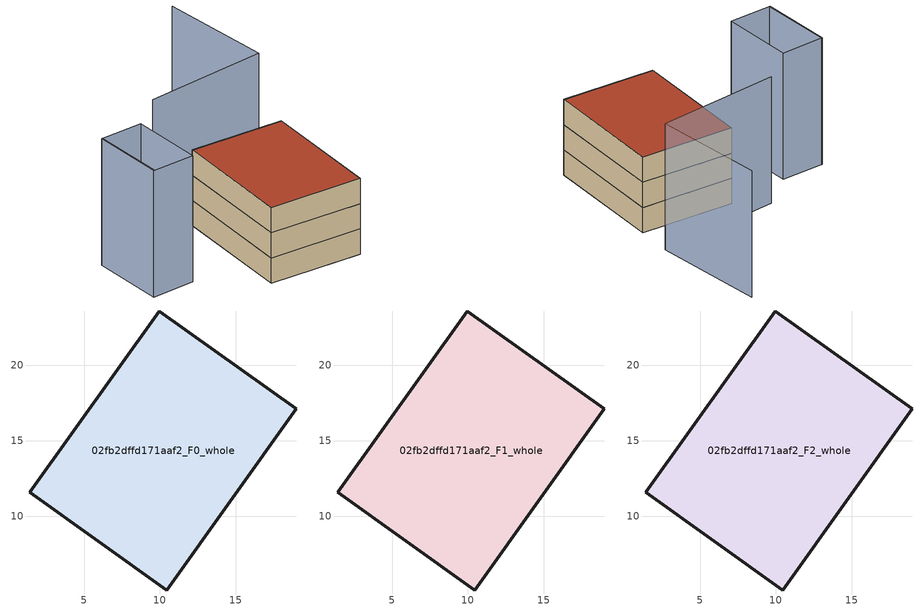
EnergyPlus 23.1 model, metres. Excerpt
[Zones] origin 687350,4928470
02fb2dffd171aaf2_F0_whole
 floor ground (EU_floor_Construction): 10.47,5.14 19.01,17.12 9.95,23.57 1.42,11.58 z0
 wall outside (EU_wall_Construction): 1.42,11.58 9.95,23.57 19.01,17.12 10.47,5.14 1.42,11.58 z0:3
02fb2dffd171aaf2_F1_whole
 floor to 02fb2dffd171aaf2_F0_whole (EU_floor_Construction): 10.47,5.14 19,17.12 9.95,23.57 1.42,11.58 z3
 wall outside (EU_wall_Construction): 1.42,11.58 9.95,23.57 19.01,17.12 10.47,5.14 1.42,11.58 z3:6
02fb2dffd171aaf2_F2_whole
 floor to 02fb2dffd171aaf2_F1_whole (EU_floor_Construction): 10.47,5.14 19,17.12 9.95,23.57 1.42,11.58 z6
 wall outside (EU_wall_Construction): 1.42,11.58 9.95,23.57 19.01,17.12 10.47,5.14 1.42,11.58 z6:9
 roof outside (EU_roof_Construction): 19.01,17.12 10.47,5.14 1.42,11.58 9.95,23.57 z9
shading: -1.05,29.39 -5.42,21.89 / 27.67,32.49 21.56,20.58 / 21.56,20.58 8.42,27.34 / -1.19,29.39 3.26,26.75 / 3.26,26.75 -1.14,19.34 / -1.14,19.34 -5.58,21.98 / -5.58,21.98 -1.19,29.39 z0:15
[Building]
EU S2 Campaign: North Axis=0; Terrain=City; Solar Distribution=FullExterior
[Site:Location]
Bologna: Latitude=44.5; Longitude=11.25; Time Zone=1; Elevation=37
[SizingPeriod:WeatherFileDays]
AnnualSizingPeriod: Begin Month=1; Begin Day of Month=1; End Month=12; End Day of Month=31; Day of Week for Start Day=Monday; Use Weather File Daylight Saving Period=No; Use Weather File Rain and Snow Indicators=No
[MATERIAL]
EU_InternalMass_Material: Roughness=MediumRough; Thickness=0.1; Conductivity=1; Density=1800; Specific Heat=900; Thermal Absorptance=0.9; Solar Absorptance=0.7; Visible Absorptance=0.7
[MATERIAL:NOMASS] Roughness=MediumRough; Thermal Absorptance=0.9; Solar Absorptance=0.7; Visible Absorptance=0.7
Name | Thermal Resistance
EU_wall_NoMass | 0.937881
EU_roof_NoMass | 0.548572
EU_floor_NoMass | 0.71348
[CONSTRUCTION]
EU_wall_Construction: EU_wall_NoMass
EU_roof_Construction: EU_roof_NoMass
EU_floor_Construction: EU_floor_NoMass
EU_InternalMass_Construction: EU_InternalMass_Material
[ZONE] Type=1; Multiplier=1; Ceiling Height=autocalculate; Floor Area=autocalculate; Part of Total Floor Area=Yes
Name | Volume
02fb2dffd171aaf2_F0_whole | 490.593
02fb2dffd171aaf2_F1_whole; 02fb2dffd171aaf2_F2_whole | 490.592
[INTERNALMASS] Construction=EU_InternalMass_Construction; Surface Area=163.531
Name | Zone or ZoneList
02fb2dffd171aaf2_F0_whole_EU_InternalMass | 02fb2dffd171aaf2_F0_whole
02fb2dffd171aaf2_F1_whole_EU_InternalMass | 02fb2dffd171aaf2_F1_whole
02fb2dffd171aaf2_F2_whole_EU_InternalMass | 02fb2dffd171aaf2_F2_whole
[OTHEREQUIPMENT] Fuel Type=Electricity; Design Level Calculation Method=Watts/Area; Power per Zone Floor Area=1; Fraction Latent=0; Fraction Radiant=0; Fraction Lost=0; Carbon Dioxide Generation Rate=0; EndUse Subcategory=EU_Step8_InternalGains
Name | Zone or ZoneList or Space or SpaceList | Schedule
EU_Step8_InternalGain_02fb2dffd171aaf2_F0_whole_f000 | 02fb2dffd171aaf2_F0_whole | EU_Step8_GainSchedule_02fb2dffd171aaf2_F0_whole_f000
EU_Step8_InternalGain_02fb2dffd171aaf2_F1_whole_f000 | 02fb2dffd171aaf2_F1_whole | EU_Step8_GainSchedule_02fb2dffd171aaf2_F1_whole_f000
EU_Step8_InternalGain_02fb2dffd171aaf2_F2_whole_f000 | 02fb2dffd171aaf2_F2_whole | EU_Step8_GainSchedule_02fb2dffd171aaf2_F2_whole_f000
[ZONEVENTILATION:DESIGNFLOWRATE] Schedule=EU_AlwaysOn; Design Flow Rate Calculation Method=AirChanges/Hour; Air Changes per Hour=0.687892; Ventilation Type=Natural; Fan Pressure Rise=0; Fan Total Efficiency=1; Constant Term Coefficient=1; Temperature Term Coefficient=0; Velocity Term Coefficient=0; Velocity Squared Term Coefficient=0; Minimum Indoor Temperature=-100; Maximum Indoor Temperature=100; Delta Temperature=-100; Minimum Outdoor Temperature=-100; Maximum Outdoor Temperature=100; Maximum Wind Speed=40
Name | Zone or ZoneList or Space or SpaceList
EU_ConstantAir_02fb2dffd171aaf2_F0_whole | 02fb2dffd171aaf2_F0_whole
EU_ConstantAir_02fb2dffd171aaf2_F1_whole | 02fb2dffd171aaf2_F1_whole
EU_ConstantAir_02fb2dffd171aaf2_F2_whole | 02fb2dffd171aaf2_F2_whole
[HVACTEMPLATE:THERMOSTAT] Constant Heating Setpoint=20; Constant Cooling Setpoint=50
EU_HeatOnly_02fb2dffd171aaf2_F0_whole; EU_HeatOnly_02fb2dffd171aaf2_F1_whole; EU_HeatOnly_02fb2dffd171aaf2_F2_whole
[HVACTEMPLATE:ZONE:IDEALLOADSAIRSYSTEM] System Availability Schedule=EU_AlwaysOn; Maximum Heating Supply Air Temperature=50; Minimum Cooling Supply Air Temperature=13; Maximum Heating Supply Air Humidity Ratio=0.0156; Minimum Cooling Supply Air Humidity Ratio=0.0077; Heating Limit=NoLimit; Cooling Limit=NoLimit; Heating Availability Schedule=EU_AlwaysOn; Cooling Availability Schedule=EU_CoolingOff; Dehumidification Control Type=ConstantSensibleHeatRatio; Cooling Sensible Heat Ratio=0.7; Dehumidification Setpoint=60; Humidification Control Type=None; Humidification Setpoint=30; Outdoor Air Method=None; Outdoor Air Flow Rate per Person=0.00944; Outdoor Air Flow Rate per Zone Floor Area=0; Outdoor Air Flow Rate per Zone=0; Demand Controlled Ventilation Type=None; Outdoor Air Economizer Type=NoEconomizer; Heat Recovery Type=None; Sensible Heat Recovery Effectiveness=0.7; Latent Heat Recovery Effectiveness=0.65
Name | Template Thermostat
02fb2dffd171aaf2_F0_whole | EU_HeatOnly_02fb2dffd171aaf2_F0_whole
02fb2dffd171aaf2_F1_whole | EU_HeatOnly_02fb2dffd171aaf2_F1_whole
02fb2dffd171aaf2_F2_whole | EU_HeatOnly_02fb2dffd171aaf2_F2_whole
[SIZING:ZONE] Zone Cooling Design Supply Air Temperature Input Method=SupplyAirTemperature; Zone Cooling Design Supply Air Temperature=13; Zone Heating Design Supply Air Temperature Input Method=SupplyAirTemperature; Zone Heating Design Supply Air Temperature=50; Zone Cooling Design Supply Air Humidity Ratio=0.008; Zone Heating Design Supply Air Humidity Ratio=0.008; Cooling Design Air Flow Method=DesignDay; Cooling Design Air Flow Rate=0; Cooling Minimum Air Flow per Zone Floor Area=0.000762; Cooling Minimum Air Flow=0; Cooling Minimum Air Flow Fraction=0.2; Heating Design Air Flow Method=DesignDay; Heating Design Air Flow Rate=0; Heating Maximum Air Flow per Zone Floor Area=0.002032; Heating Maximum Air Flow=0.141576; Heating Maximum Air Flow Fraction=0.3; Account for Dedicated Outdoor Air System=No; Dedicated Outdoor Air System Control Strategy=NeutralSupplyAir; Dedicated Outdoor Air Low Setpoint Temperature for Design=autosize; Dedicated Outdoor Air High Setpoint Temperature for Design=autosize; Zone Load Sizing Method=Sensible Load Only No Latent Load; Zone Latent Cooling Design Supply Air Humidity Ratio Input Method=HumidityRatioDifference; Zone Cooling Design Supply Air Humidity Ratio Difference=0.005; Zone Latent Heating Design Supply Air Humidity Ratio Input Method=HumidityRatioDifference; Zone Humidification Design Supply Air Humidity Ratio Difference=0.005
02fb2dffd171aaf2_F0_whole; 02fb2dffd171aaf2_F1_whole; 02fb2dffd171aaf2_F2_whole
[SCHEDULE:CONSTANT]
Name | Hourly Value
EU_AlwaysOn | 1
EU_CoolingOff | 0
[SCHEDULE:FILE] Column Number=1; Rows to Skip at Top=0; Number of Hours of Data=8760; Column Separator=Comma; Interpolate to Timestep=No; Minutes per Item=60; Adjust Schedule for Daylight Savings=Yes
Name | File
EU_Step8_GainSchedule_02fb2dffd171aaf2_F0_whole_f000 | ../../schedules/02fb2dffd171aaf2/02fb2dffd171aaf2_F0_whole_f000_gain.csv
EU_Step8_GainSchedule_02fb2dffd171aaf2_F1_whole_f000 | ../../schedules/02fb2dffd171aaf2/02fb2dffd171aaf2_F1_whole_f000_gain.csv
EU_Step8_GainSchedule_02fb2dffd171aaf2_F2_whole_f000 | ../../schedules/02fb2dffd171aaf2/02fb2dffd171aaf2_F2_whole_f000_gain.csv
